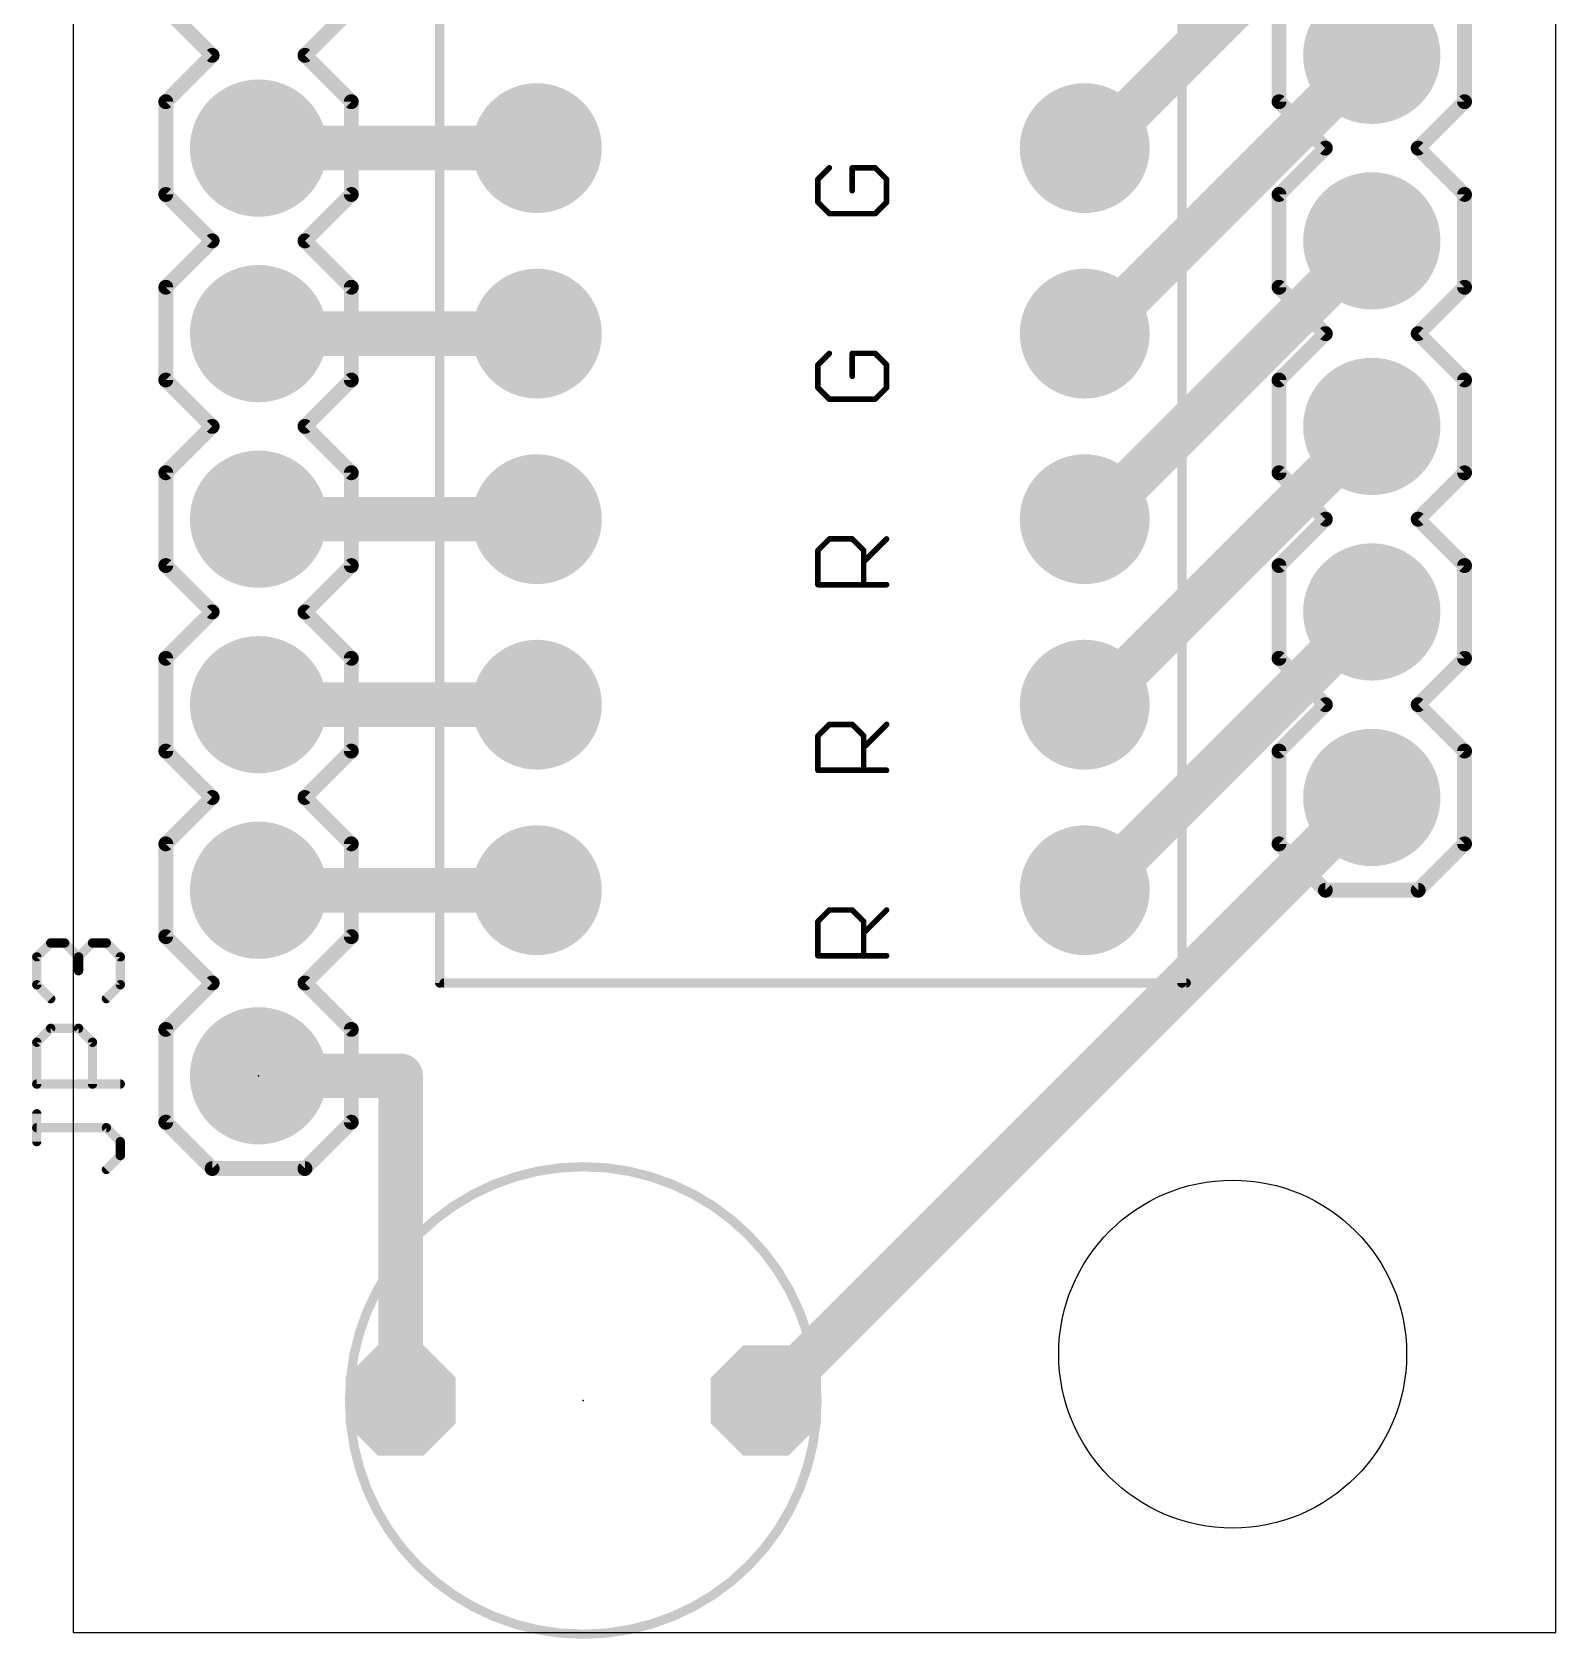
# Model space of a CAD drawing. Extents: x -0.02 to 0.82, y 0 to 1.69.
# Drawn here: x -0.022 to 0.799, y -0.003 to 0.863 of the extents above; entities that cross this region are included whole.
import ezdxf

# ---------------------------------------------------------------- set-up
doc = ezdxf.new("R2010")
doc.units = 0
for name, color, linetype in [('16', 175, 'CONTINUOUS'), ('17', 82, 'CONTINUOUS'), ('20', 7, 'CONTINUOUS'), ('21', 253, 'CONTINUOUS'), ('23', 7, 'CONTINUOUS'), ('25', 253, 'CONTINUOUS'), ('51', 253, 'CONTINUOUS')]:
    doc.layers.add(name, color=color, linetype=linetype)

# ---------------------------------------------------------------- blocks, each defined once
blk = doc.blocks.new('RECT')
blk.add_solid([(-0.5, -0.5), (0.5, -0.5), (-0.5, 0.5), (0.5, 0.5)])
blk = doc.blocks.new('ROUNDP')
at = {"const_width": 0.5}
blk.add_lwpolyline([(0, -0.25, 1), (0, 0.25, 1), (0, -0.25)], format="xyb", dxfattribs=at)
blk = doc.blocks.new('OCTAGONP')
at = {"const_width": 0.5}
blk.add_lwpolyline([(-0.25, -0.103553), (-0.25, 0.103553), (-0.103553, 0.25), (0.103553, 0.25), (0.25, 0.103553), (0.25, -0.103553), (0.103553, -0.25), (-0.103553, -0.25), (-0.25, -0.103553), (-0.25, 0.103553)], dxfattribs=at)

msp = doc.modelspace()

# ---------------------------------------------------------------- linework, layer by layer
at = {"layer": '16', "const_width": 0.024}
for points in [[(0.55, 0.8), (0.7, 0.95)], [(0.55, 0.7), (0.7, 0.85)], [(0.1, 0.8), (0.25, 0.8)], [(0.545276, 0.8), (0.55, 0.8)], [(0.55, 0.6), (0.7, 0.75)], [(0.1, 0.7), (0.25, 0.7)], [(0.545276, 0.7), (0.55, 0.7)], [(0.55, 0.5), (0.7, 0.65)], [(0.1, 0.6), (0.25, 0.6)], [(0.545276, 0.6), (0.55, 0.6)], [(0.55, 0.4), (0.7, 0.55)], [(0.1, 0.5), (0.25, 0.5)], [(0.545276, 0.5), (0.55, 0.5)], [(0.698425, 0.45), (0.373425, 0.125)], [(0.7, 0.45), (0.698425, 0.45)], [(0.1, 0.4), (0.25, 0.4)], [(0.545276, 0.4), (0.55, 0.4)], [(0.1, 0.3), (0.176575, 0.3)], [(0.176575, 0.3), (0.176575, 0.125)]]:
    msp.add_lwpolyline(points, dxfattribs=at)
at = {"layer": '16', "const_width": 0.012}
for points in [[(0.704243, 0.845757, 1), (0.695757, 0.854243)], [(0.1, 0.806, 1), (0.1, 0.794)], [(0.25, 0.794, 1), (0.25, 0.806)], [(0.545276, 0.806, 1), (0.545276, 0.794)], [(0.545757, 0.804243, 1), (0.554243, 0.795757)], [(0.55, 0.794, 1), (0.55, 0.806)], [(0.704243, 0.745757, 1), (0.695757, 0.754243)], [(0.1, 0.706, 1), (0.1, 0.694)], [(0.25, 0.694, 1), (0.25, 0.706)], [(0.545276, 0.706, 1), (0.545276, 0.694)], [(0.545757, 0.704243, 1), (0.554243, 0.695757)], [(0.55, 0.694, 1), (0.55, 0.706)], [(0.704243, 0.645757, 1), (0.695757, 0.654243)], [(0.1, 0.606, 1), (0.1, 0.594)], [(0.25, 0.594, 1), (0.25, 0.606)], [(0.545276, 0.606, 1), (0.545276, 0.594)], [(0.545757, 0.604243, 1), (0.554243, 0.595757)], [(0.55, 0.594, 1), (0.55, 0.606)], [(0.704243, 0.545757, 1), (0.695757, 0.554243)], [(0.1, 0.506, 1), (0.1, 0.494)], [(0.25, 0.494, 1), (0.25, 0.506)], [(0.545276, 0.506, 1), (0.545276, 0.494)], [(0.55, 0.494, 1), (0.55, 0.506)], [(0.545757, 0.504243, 1), (0.554243, 0.495757)], [(0.698425, 0.456, 1), (0.698425, 0.444)], [(0.702668, 0.445757, 1), (0.694183, 0.454243)], [(0.7, 0.444, 1), (0.7, 0.456)], [(0.1, 0.406, 1), (0.1, 0.394)], [(0.25, 0.394, 1), (0.25, 0.406)], [(0.545276, 0.406, 1), (0.545276, 0.394)], [(0.545757, 0.404243, 1), (0.554243, 0.395757)], [(0.55, 0.394, 1), (0.55, 0.406)], [(0.1, 0.306, 1), (0.1, 0.294)], [(0.182575, 0.3, 1), (0.170575, 0.3)], [(0.176575, 0.294, 1), (0.176575, 0.306)], [(0.170575, 0.125, 1), (0.182575, 0.125)], [(0.369183, 0.129243, 1), (0.377668, 0.120757)]]:
    msp.add_lwpolyline(points, format="xyb", dxfattribs=at)
at = {"layer": '20'}
for p, q in [((0, 1.687008), (0, 0)), ((0.799213, 0), (0.799213, 1.687008)), ((0, 0), (0.799213, 0))]:
    msp.add_line(p, q, dxfattribs=at)
msp.add_circle((0.625, 0.15), 0.09375, dxfattribs=at)
at = {"layer": '21'}
for points, const_width in [([(0.597638, 1.35), (0.597638, 0.35)], 0.005), ([(0.197638, 1.325), (0.197638, 0.35)], 0.005), ([(0.05, 0.875), (0.075, 0.85)], 0.008), ([(0.125, 0.85), (0.15, 0.875)], 0.008), ([(0.65, 0.825), (0.65, 0.875)], 0.008), ([(0.75, 0.875), (0.75, 0.825)], 0.008), ([(0.05, 0.825), (0.075, 0.85)], 0.008), ([(0.125, 0.85), (0.15, 0.825)], 0.008), ([(0.05, 0.775), (0.05, 0.825)], 0.008), ([(0.15, 0.825), (0.15, 0.775)], 0.008), ([(0.675, 0.8), (0.65, 0.825)], 0.008), ([(0.75, 0.825), (0.725, 0.8)], 0.008), ([(0.675, 0.8), (0.65, 0.775)], 0.008), ([(0.75, 0.775), (0.725, 0.8)], 0.008), ([(0.40764, 0.789356), (0.401468, 0.783184)], 0.003), ([(0.432328, 0.789356), (0.419984, 0.789356)], 0.003), ([(0.419984, 0.789356), (0.419984, 0.777012)], 0.003), ([(0.4385, 0.783184), (0.432328, 0.789356)], 0.003), ([(0.401468, 0.783184), (0.401468, 0.77084)], 0.003), ([(0.4385, 0.77084), (0.4385, 0.783184)], 0.003), ([(0.075, 0.75), (0.05, 0.775)], 0.008), ([(0.15, 0.775), (0.125, 0.75)], 0.008), ([(0.401468, 0.77084), (0.40764, 0.764669)], 0.003), ([(0.432328, 0.764669), (0.4385, 0.77084)], 0.003), ([(0.65, 0.725), (0.65, 0.775)], 0.008), ([(0.75, 0.775), (0.75, 0.725)], 0.008), ([(0.40764, 0.764669), (0.432328, 0.764669)], 0.003), ([(0.05, 0.725), (0.075, 0.75)], 0.008), ([(0.125, 0.75), (0.15, 0.725)], 0.008), ([(0.05, 0.675), (0.05, 0.725)], 0.008), ([(0.15, 0.725), (0.15, 0.675)], 0.008), ([(0.675, 0.7), (0.65, 0.725)], 0.008), ([(0.75, 0.725), (0.725, 0.7)], 0.008), ([(0.675, 0.7), (0.65, 0.675)], 0.008), ([(0.75, 0.675), (0.725, 0.7)], 0.008), ([(0.40764, 0.689356), (0.401468, 0.683184)], 0.003), ([(0.401468, 0.683184), (0.401468, 0.67084)], 0.003), ([(0.432328, 0.689356), (0.419984, 0.689356)], 0.003), ([(0.419984, 0.689356), (0.419984, 0.677012)], 0.003), ([(0.4385, 0.683184), (0.432328, 0.689356)], 0.003), ([(0.4385, 0.67084), (0.4385, 0.683184)], 0.003), ([(0.075, 0.65), (0.05, 0.675)], 0.008), ([(0.15, 0.675), (0.125, 0.65)], 0.008), ([(0.65, 0.625), (0.65, 0.675)], 0.008), ([(0.75, 0.675), (0.75, 0.625)], 0.008), ([(0.401468, 0.67084), (0.40764, 0.664669)], 0.003), ([(0.432328, 0.664669), (0.4385, 0.67084)], 0.003), ([(0.40764, 0.664669), (0.432328, 0.664669)], 0.003), ([(0.05, 0.625), (0.075, 0.65)], 0.008), ([(0.125, 0.65), (0.15, 0.625)], 0.008), ([(0.05, 0.575), (0.05, 0.625)], 0.008), ([(0.15, 0.625), (0.15, 0.575)], 0.008), ([(0.675, 0.6), (0.65, 0.625)], 0.008), ([(0.75, 0.625), (0.725, 0.6)], 0.008), ([(0.675, 0.6), (0.65, 0.575)], 0.008), ([(0.75, 0.575), (0.725, 0.6)], 0.008), ([(0.401468, 0.583184), (0.40764, 0.589356)], 0.003), ([(0.40764, 0.589356), (0.419984, 0.589356)], 0.003), ([(0.419984, 0.589356), (0.426156, 0.583184)], 0.003), ([(0.426156, 0.577012), (0.4385, 0.589356)], 0.003), ([(0.401468, 0.564669), (0.401468, 0.583184)], 0.003), ([(0.426156, 0.583184), (0.426156, 0.564669)], 0.003), ([(0.05, 0.575), (0.075, 0.55)], 0.008), ([(0.125, 0.55), (0.15, 0.575)], 0.008), ([(0.65, 0.525), (0.65, 0.575)], 0.008), ([(0.75, 0.575), (0.75, 0.525)], 0.008), ([(0.4385, 0.564669), (0.401468, 0.564669)], 0.003), ([(0.05, 0.525), (0.075, 0.55)], 0.008), ([(0.125, 0.55), (0.15, 0.525)], 0.008), ([(0.05, 0.475), (0.05, 0.525)], 0.008), ([(0.15, 0.525), (0.15, 0.475)], 0.008), ([(0.675, 0.5), (0.65, 0.525)], 0.008), ([(0.75, 0.525), (0.725, 0.5)], 0.008), ([(0.675, 0.5), (0.65, 0.475)], 0.008), ([(0.75, 0.475), (0.725, 0.5)], 0.008), ([(0.401468, 0.483184), (0.40764, 0.489356)], 0.003), ([(0.40764, 0.489356), (0.419984, 0.489356)], 0.003), ([(0.419984, 0.489356), (0.426156, 0.483184)], 0.003), ([(0.426156, 0.477012), (0.4385, 0.489356)], 0.003), ([(0.075, 0.45), (0.05, 0.475)], 0.008), ([(0.15, 0.475), (0.125, 0.45)], 0.008), ([(0.401468, 0.464669), (0.401468, 0.483184)], 0.003), ([(0.426156, 0.483184), (0.426156, 0.464669)], 0.003), ([(0.65, 0.425), (0.65, 0.475)], 0.008), ([(0.75, 0.475), (0.75, 0.425)], 0.008), ([(0.4385, 0.464669), (0.401468, 0.464669)], 0.003), ([(0.05, 0.425), (0.075, 0.45)], 0.008), ([(0.125, 0.45), (0.15, 0.425)], 0.008), ([(0.05, 0.375), (0.05, 0.425)], 0.008), ([(0.15, 0.425), (0.15, 0.375)], 0.008), ([(0.675, 0.4), (0.65, 0.425)], 0.008), ([(0.75, 0.425), (0.725, 0.4)], 0.008), ([(0.725, 0.4), (0.675, 0.4)], 0.008), ([(0.401468, 0.383184), (0.40764, 0.389356)], 0.003), ([(0.40764, 0.389356), (0.419984, 0.389356)], 0.003), ([(0.419984, 0.389356), (0.426156, 0.383184)], 0.003), ([(0.426156, 0.377012), (0.4385, 0.389356)], 0.003), ([(0.401468, 0.364669), (0.401468, 0.383184)], 0.003), ([(0.426156, 0.383184), (0.426156, 0.364669)], 0.003), ([(0.075, 0.35), (0.05, 0.375)], 0.008), ([(0.15, 0.375), (0.125, 0.35)], 0.008), ([(0.4385, 0.364669), (0.401468, 0.364669)], 0.003), ([(0.05, 0.325), (0.075, 0.35)], 0.008), ([(0.125, 0.35), (0.15, 0.325)], 0.008), ([(0.6, 0.35), (0.2, 0.35)], 0.005), ([(0.05, 0.275), (0.05, 0.325)], 0.008), ([(0.15, 0.325), (0.15, 0.275)], 0.008), ([(0.05, 0.275), (0.075, 0.25)], 0.008), ([(0.125, 0.25), (0.15, 0.275)], 0.008), ([(0.075, 0.25), (0.125, 0.25)], 0.008)]:
    msp.add_lwpolyline(points, dxfattribs=dict(at, const_width=const_width))
for points, const_width in [([(0.076414, 0.848586, 1), (0.073586, 0.851414)], 0.004), ([(0.073586, 0.848586, 1), (0.076414, 0.851414)], 0.004), ([(0.126414, 0.851414, 1), (0.123586, 0.848586)], 0.004), ([(0.123586, 0.851414, 1), (0.126414, 0.848586)], 0.004), ([(0.052, 0.825, 1), (0.048, 0.825)], 0.004), ([(0.048586, 0.826414, 1), (0.051414, 0.823586)], 0.004), ([(0.152, 0.825, 1), (0.148, 0.825)], 0.004), ([(0.148586, 0.823586, 1), (0.151414, 0.826414)], 0.004), ([(0.651414, 0.826414, 1), (0.648586, 0.823586)], 0.004), ([(0.648, 0.825, 1), (0.652, 0.825)], 0.004), ([(0.748, 0.825, 1), (0.752, 0.825)], 0.004), ([(0.751414, 0.823586, 1), (0.748586, 0.826414)], 0.004), ([(0.676414, 0.798586, 1), (0.673586, 0.801414)], 0.004), ([(0.673586, 0.798586, 1), (0.676414, 0.801414)], 0.004), ([(0.726414, 0.801414, 1), (0.723586, 0.798586)], 0.004), ([(0.723586, 0.801414, 1), (0.726414, 0.798586)], 0.004), ([(0.408171, 0.788826, 1), (0.40711, 0.789887)], 0.0015), ([(0.419984, 0.790106, 1), (0.419984, 0.788606)], 0.0015), ([(0.420734, 0.789356, 1), (0.419234, 0.789356)], 0.0015), ([(0.432858, 0.789887, 1), (0.431798, 0.788826)], 0.0015), ([(0.432328, 0.788606, 1), (0.432328, 0.790106)], 0.0015), ([(0.402218, 0.783184, 1), (0.400718, 0.783184)], 0.0015), ([(0.400938, 0.783715, 1), (0.401999, 0.782654)], 0.0015), ([(0.43925, 0.783184, 1), (0.43775, 0.783184)], 0.0015), ([(0.43797, 0.782654, 1), (0.43903, 0.783715)], 0.0015), ([(0.051414, 0.776414, 1), (0.048586, 0.773586)], 0.004), ([(0.048, 0.775, 1), (0.052, 0.775)], 0.004), ([(0.148, 0.775, 1), (0.152, 0.775)], 0.004), ([(0.151414, 0.773586, 1), (0.148586, 0.776414)], 0.004), ([(0.401999, 0.771371, 1), (0.400938, 0.77031)], 0.0015), ([(0.400718, 0.77084, 1), (0.402218, 0.77084)], 0.0015), ([(0.419234, 0.777012, 1), (0.420734, 0.777012)], 0.0015), ([(0.43775, 0.77084, 1), (0.43925, 0.77084)], 0.0015), ([(0.43903, 0.77031, 1), (0.43797, 0.771371)], 0.0015), ([(0.652, 0.775, 1), (0.648, 0.775)], 0.004), ([(0.648586, 0.776414, 1), (0.651414, 0.773586)], 0.004), ([(0.752, 0.775, 1), (0.748, 0.775)], 0.004), ([(0.748586, 0.773586, 1), (0.751414, 0.776414)], 0.004), ([(0.40764, 0.765419, 1), (0.40764, 0.763919)], 0.0015), ([(0.40711, 0.764138, 1), (0.408171, 0.765199)], 0.0015), ([(0.431798, 0.765199, 1), (0.432858, 0.764138)], 0.0015), ([(0.432328, 0.763919, 1), (0.432328, 0.765419)], 0.0015), ([(0.076414, 0.748586, 1), (0.073586, 0.751414)], 0.004), ([(0.073586, 0.748586, 1), (0.076414, 0.751414)], 0.004), ([(0.126414, 0.751414, 1), (0.123586, 0.748586)], 0.004), ([(0.123586, 0.751414, 1), (0.126414, 0.748586)], 0.004), ([(0.052, 0.725, 1), (0.048, 0.725)], 0.004), ([(0.048586, 0.726414, 1), (0.051414, 0.723586)], 0.004), ([(0.152, 0.725, 1), (0.148, 0.725)], 0.004), ([(0.148586, 0.723586, 1), (0.151414, 0.726414)], 0.004), ([(0.651414, 0.726414, 1), (0.648586, 0.723586)], 0.004), ([(0.751414, 0.723586, 1), (0.748586, 0.726414)], 0.004), ([(0.648, 0.725, 1), (0.652, 0.725)], 0.004), ([(0.748, 0.725, 1), (0.752, 0.725)], 0.004), ([(0.676414, 0.698586, 1), (0.673586, 0.701414)], 0.004), ([(0.673586, 0.698586, 1), (0.676414, 0.701414)], 0.004), ([(0.726414, 0.701414, 1), (0.723586, 0.698586)], 0.004), ([(0.723586, 0.701414, 1), (0.726414, 0.698586)], 0.004), ([(0.402218, 0.683184, 1), (0.400718, 0.683184)], 0.0015), ([(0.400938, 0.683715, 1), (0.401999, 0.682654)], 0.0015), ([(0.408171, 0.688826, 1), (0.40711, 0.689887)], 0.0015), ([(0.419984, 0.690106, 1), (0.419984, 0.688606)], 0.0015), ([(0.420734, 0.689356, 1), (0.419234, 0.689356)], 0.0015), ([(0.432858, 0.689887, 1), (0.431798, 0.688826)], 0.0015), ([(0.432328, 0.688606, 1), (0.432328, 0.690106)], 0.0015), ([(0.43925, 0.683184, 1), (0.43775, 0.683184)], 0.0015), ([(0.43797, 0.682654, 1), (0.43903, 0.683715)], 0.0015), ([(0.051414, 0.676414, 1), (0.048586, 0.673586)], 0.004), ([(0.048, 0.675, 1), (0.052, 0.675)], 0.004), ([(0.148, 0.675, 1), (0.152, 0.675)], 0.004), ([(0.151414, 0.673586, 1), (0.148586, 0.676414)], 0.004), ([(0.419234, 0.677012, 1), (0.420734, 0.677012)], 0.0015), ([(0.652, 0.675, 1), (0.648, 0.675)], 0.004), ([(0.648586, 0.676414, 1), (0.651414, 0.673586)], 0.004), ([(0.752, 0.675, 1), (0.748, 0.675)], 0.004), ([(0.748586, 0.673586, 1), (0.751414, 0.676414)], 0.004), ([(0.401999, 0.671371, 1), (0.400938, 0.67031)], 0.0015), ([(0.400718, 0.67084, 1), (0.402218, 0.67084)], 0.0015), ([(0.43775, 0.67084, 1), (0.43925, 0.67084)], 0.0015), ([(0.43903, 0.67031, 1), (0.43797, 0.671371)], 0.0015), ([(0.40764, 0.665419, 1), (0.40764, 0.663919)], 0.0015), ([(0.40711, 0.664138, 1), (0.408171, 0.665199)], 0.0015), ([(0.431798, 0.665199, 1), (0.432858, 0.664138)], 0.0015), ([(0.432328, 0.663919, 1), (0.432328, 0.665419)], 0.0015), ([(0.076414, 0.648586, 1), (0.073586, 0.651414)], 0.004), ([(0.073586, 0.648586, 1), (0.076414, 0.651414)], 0.004), ([(0.126414, 0.651414, 1), (0.123586, 0.648586)], 0.004), ([(0.123586, 0.651414, 1), (0.126414, 0.648586)], 0.004), ([(0.052, 0.625, 1), (0.048, 0.625)], 0.004), ([(0.048586, 0.626414, 1), (0.051414, 0.623586)], 0.004), ([(0.152, 0.625, 1), (0.148, 0.625)], 0.004), ([(0.148586, 0.623586, 1), (0.151414, 0.626414)], 0.004), ([(0.651414, 0.626414, 1), (0.648586, 0.623586)], 0.004), ([(0.648, 0.625, 1), (0.652, 0.625)], 0.004), ([(0.748, 0.625, 1), (0.752, 0.625)], 0.004), ([(0.751414, 0.623586, 1), (0.748586, 0.626414)], 0.004), ([(0.676414, 0.598586, 1), (0.673586, 0.601414)], 0.004), ([(0.673586, 0.598586, 1), (0.676414, 0.601414)], 0.004), ([(0.726414, 0.601414, 1), (0.723586, 0.598586)], 0.004), ([(0.723586, 0.601414, 1), (0.726414, 0.598586)], 0.004), ([(0.40764, 0.590106, 1), (0.40764, 0.588606)], 0.0015), ([(0.408171, 0.588826, 1), (0.40711, 0.589887)], 0.0015), ([(0.420515, 0.589887, 1), (0.419454, 0.588826)], 0.0015), ([(0.419984, 0.588606, 1), (0.419984, 0.590106)], 0.0015), ([(0.43903, 0.588826, 1), (0.43797, 0.589887)], 0.0015), ([(0.402218, 0.583184, 1), (0.400718, 0.583184)], 0.0015), ([(0.400938, 0.583715, 1), (0.401999, 0.582654)], 0.0015), ([(0.426906, 0.583184, 1), (0.425406, 0.583184)], 0.0015), ([(0.425626, 0.582654, 1), (0.426686, 0.583715)], 0.0015), ([(0.051414, 0.576414, 1), (0.048586, 0.573586)], 0.004), ([(0.048, 0.575, 1), (0.052, 0.575)], 0.004), ([(0.148, 0.575, 1), (0.152, 0.575)], 0.004), ([(0.151414, 0.573586, 1), (0.148586, 0.576414)], 0.004), ([(0.425626, 0.577543, 1), (0.426686, 0.576482)], 0.0015), ([(0.652, 0.575, 1), (0.648, 0.575)], 0.004), ([(0.648586, 0.576414, 1), (0.651414, 0.573586)], 0.004), ([(0.752, 0.575, 1), (0.748, 0.575)], 0.004), ([(0.748586, 0.573586, 1), (0.751414, 0.576414)], 0.004), ([(0.401468, 0.565419, 1), (0.401468, 0.563919)], 0.0015), ([(0.400718, 0.564669, 1), (0.402218, 0.564669)], 0.0015), ([(0.425406, 0.564669, 1), (0.426906, 0.564669)], 0.0015), ([(0.4385, 0.563919, 1), (0.4385, 0.565419)], 0.0015), ([(0.076414, 0.548586, 1), (0.073586, 0.551414)], 0.004), ([(0.073586, 0.548586, 1), (0.076414, 0.551414)], 0.004), ([(0.126414, 0.551414, 1), (0.123586, 0.548586)], 0.004), ([(0.123586, 0.551414, 1), (0.126414, 0.548586)], 0.004), ([(0.052, 0.525, 1), (0.048, 0.525)], 0.004), ([(0.048586, 0.526414, 1), (0.051414, 0.523586)], 0.004), ([(0.152, 0.525, 1), (0.148, 0.525)], 0.004), ([(0.148586, 0.523586, 1), (0.151414, 0.526414)], 0.004), ([(0.651414, 0.526414, 1), (0.648586, 0.523586)], 0.004), ([(0.751414, 0.523586, 1), (0.748586, 0.526414)], 0.004), ([(0.648, 0.525, 1), (0.652, 0.525)], 0.004), ([(0.748, 0.525, 1), (0.752, 0.525)], 0.004), ([(0.676414, 0.498586, 1), (0.673586, 0.501414)], 0.004), ([(0.673586, 0.498586, 1), (0.676414, 0.501414)], 0.004), ([(0.726414, 0.501414, 1), (0.723586, 0.498586)], 0.004), ([(0.723586, 0.501414, 1), (0.726414, 0.498586)], 0.004), ([(0.40764, 0.490106, 1), (0.40764, 0.488606)], 0.0015), ([(0.408171, 0.488826, 1), (0.40711, 0.489887)], 0.0015), ([(0.420515, 0.489887, 1), (0.419454, 0.488826)], 0.0015), ([(0.419984, 0.488606, 1), (0.419984, 0.490106)], 0.0015), ([(0.43903, 0.488826, 1), (0.43797, 0.489887)], 0.0015), ([(0.051414, 0.476414, 1), (0.048586, 0.473586)], 0.004), ([(0.048, 0.475, 1), (0.052, 0.475)], 0.004), ([(0.148, 0.475, 1), (0.152, 0.475)], 0.004), ([(0.151414, 0.473586, 1), (0.148586, 0.476414)], 0.004), ([(0.402218, 0.483184, 1), (0.400718, 0.483184)], 0.0015), ([(0.400938, 0.483715, 1), (0.401999, 0.482654)], 0.0015), ([(0.426906, 0.483184, 1), (0.425406, 0.483184)], 0.0015), ([(0.425626, 0.477543, 1), (0.426686, 0.476482)], 0.0015), ([(0.425626, 0.482654, 1), (0.426686, 0.483715)], 0.0015), ([(0.652, 0.475, 1), (0.648, 0.475)], 0.004), ([(0.648586, 0.476414, 1), (0.651414, 0.473586)], 0.004), ([(0.752, 0.475, 1), (0.748, 0.475)], 0.004), ([(0.748586, 0.473586, 1), (0.751414, 0.476414)], 0.004), ([(0.401468, 0.465419, 1), (0.401468, 0.463919)], 0.0015), ([(0.400718, 0.464669, 1), (0.402218, 0.464669)], 0.0015), ([(0.425406, 0.464669, 1), (0.426906, 0.464669)], 0.0015), ([(0.4385, 0.463919, 1), (0.4385, 0.465419)], 0.0015), ([(0.076414, 0.448586, 1), (0.073586, 0.451414)], 0.004), ([(0.073586, 0.448586, 1), (0.076414, 0.451414)], 0.004), ([(0.126414, 0.451414, 1), (0.123586, 0.448586)], 0.004), ([(0.123586, 0.451414, 1), (0.126414, 0.448586)], 0.004), ([(0.052, 0.425, 1), (0.048, 0.425)], 0.004), ([(0.048586, 0.426414, 1), (0.051414, 0.423586)], 0.004), ([(0.152, 0.425, 1), (0.148, 0.425)], 0.004), ([(0.148586, 0.423586, 1), (0.151414, 0.426414)], 0.004), ([(0.651414, 0.426414, 1), (0.648586, 0.423586)], 0.004), ([(0.648, 0.425, 1), (0.652, 0.425)], 0.004), ([(0.748, 0.425, 1), (0.752, 0.425)], 0.004), ([(0.751414, 0.423586, 1), (0.748586, 0.426414)], 0.004), ([(0.675, 0.402, 1), (0.675, 0.398)], 0.004), ([(0.673586, 0.398586, 1), (0.676414, 0.401414)], 0.004), ([(0.723586, 0.401414, 1), (0.726414, 0.398586)], 0.004), ([(0.725, 0.398, 1), (0.725, 0.402)], 0.004), ([(0.40764, 0.390106, 1), (0.40764, 0.388606)], 0.0015), ([(0.408171, 0.388826, 1), (0.40711, 0.389887)], 0.0015), ([(0.420515, 0.389887, 1), (0.419454, 0.388826)], 0.0015), ([(0.419984, 0.388606, 1), (0.419984, 0.390106)], 0.0015), ([(0.43903, 0.388826, 1), (0.43797, 0.389887)], 0.0015), ([(0.402218, 0.383184, 1), (0.400718, 0.383184)], 0.0015), ([(0.400938, 0.383715, 1), (0.401999, 0.382654)], 0.0015), ([(0.426906, 0.383184, 1), (0.425406, 0.383184)], 0.0015), ([(0.425626, 0.382654, 1), (0.426686, 0.383715)], 0.0015), ([(0.051414, 0.376414, 1), (0.048586, 0.373586)], 0.004), ([(0.048, 0.375, 1), (0.052, 0.375)], 0.004), ([(0.148, 0.375, 1), (0.152, 0.375)], 0.004), ([(0.151414, 0.373586, 1), (0.148586, 0.376414)], 0.004), ([(0.425626, 0.377543, 1), (0.426686, 0.376482)], 0.0015), ([(0.401468, 0.365419, 1), (0.401468, 0.363919)], 0.0015), ([(0.400718, 0.364669, 1), (0.402218, 0.364669)], 0.0015), ([(0.425406, 0.364669, 1), (0.426906, 0.364669)], 0.0015), ([(0.4385, 0.363919, 1), (0.4385, 0.365419)], 0.0015), ([(0.076414, 0.348586, 1), (0.073586, 0.351414)], 0.004), ([(0.073586, 0.348586, 1), (0.076414, 0.351414)], 0.004), ([(0.126414, 0.351414, 1), (0.123586, 0.348586)], 0.004), ([(0.123586, 0.351414, 1), (0.126414, 0.348586)], 0.004), ([(0.196388, 0.35, 1), (0.198888, 0.35)], 0.0025), ([(0.2, 0.35125, 1), (0.2, 0.34875)], 0.0025), ([(0.596388, 0.35, 1), (0.598888, 0.35)], 0.0025), ([(0.6, 0.34875, 1), (0.6, 0.35125)], 0.0025), ([(0.052, 0.325, 1), (0.048, 0.325)], 0.004), ([(0.048586, 0.326414, 1), (0.051414, 0.323586)], 0.004), ([(0.152, 0.325, 1), (0.148, 0.325)], 0.004), ([(0.148586, 0.323586, 1), (0.151414, 0.326414)], 0.004), ([(0.051414, 0.276414, 1), (0.048586, 0.273586)], 0.004), ([(0.151414, 0.273586, 1), (0.148586, 0.276414)], 0.004), ([(0.048, 0.275, 1), (0.052, 0.275)], 0.004), ([(0.148, 0.275, 1), (0.152, 0.275)], 0.004), ([(0.075, 0.252, 1), (0.075, 0.248)], 0.004), ([(0.073586, 0.248586, 1), (0.076414, 0.251414)], 0.004), ([(0.123586, 0.251414, 1), (0.126414, 0.248586)], 0.004), ([(0.125, 0.248, 1), (0.125, 0.252)], 0.004), ([(0.275, -0.000984, 1), (0.275, 0.250984, 1), (0.275, -0.000984)], 0.005)]:
    msp.add_lwpolyline(points, format="xyb", dxfattribs=dict(at, const_width=const_width))
at = {"layer": '23'}
for p in [(0.1, 0.3), (0.275, 0.125)]:
    msp.add_point(p, dxfattribs=at)
at = {"layer": '25', "const_width": 0.005}
for points in [[(-0.019538, 0.364098), (-0.012032, 0.371604)], [(-0.012032, 0.371604), (-0.004526, 0.371604)], [(-0.004526, 0.371604), (0.002981, 0.364098)], [(0.002981, 0.364098), (0.010487, 0.371604)], [(0.010487, 0.371604), (0.017994, 0.371604)], [(0.017994, 0.371604), (0.0255, 0.364098)], [(-0.019538, 0.349085), (-0.019538, 0.364098)], [(0.002981, 0.364098), (0.002981, 0.356591)], [(0.0255, 0.364098), (0.0255, 0.349085)], [(-0.012032, 0.341578), (-0.019538, 0.349085)], [(0.0255, 0.349085), (0.017994, 0.341578)], [(-0.019538, 0.318058), (-0.012032, 0.325565)], [(-0.019538, 0.295539), (-0.019538, 0.318058)], [(-0.012032, 0.325565), (0.002981, 0.325565)], [(0.002981, 0.325565), (0.010487, 0.318058)], [(0.010487, 0.318058), (0.010487, 0.295539)], [(0.0255, 0.295539), (-0.019538, 0.295539)], [(-0.019538, 0.264513), (-0.019538, 0.279526)], [(0.017994, 0.272019), (-0.019538, 0.272019)], [(0.0255, 0.264513), (0.017994, 0.272019)], [(0.0255, 0.257006), (0.0255, 0.264513)], [(0.017994, 0.2495), (0.0255, 0.257006)]]:
    msp.add_lwpolyline(points, dxfattribs=at)
at = {"layer": '25', "const_width": 0.0025}
for points in [[(-0.012032, 0.372854, 1), (-0.012032, 0.370354)], [(-0.011148, 0.37072, 1), (-0.012916, 0.372488)], [(-0.003642, 0.372488, 1), (-0.005409, 0.37072)], [(-0.004526, 0.370354, 1), (-0.004526, 0.372854)], [(0.010487, 0.372854, 1), (0.010487, 0.370354)], [(0.011371, 0.37072, 1), (0.009603, 0.372488)], [(0.018877, 0.372488, 1), (0.01711, 0.37072)], [(0.017994, 0.370354, 1), (0.017994, 0.372854)], [(-0.018288, 0.364098, 1), (-0.020788, 0.364098)], [(-0.020422, 0.364982, 1), (-0.018655, 0.363214)], [(0.004231, 0.364098, 1), (0.001731, 0.364098)], [(0.002097, 0.364982, 1), (0.003865, 0.363214)], [(0.002097, 0.363214, 1), (0.003865, 0.364982)], [(0.02675, 0.364098, 1), (0.02425, 0.364098)], [(0.024616, 0.363214, 1), (0.026384, 0.364982)], [(0.001731, 0.356591, 1), (0.004231, 0.356591)], [(-0.018655, 0.349969, 1), (-0.020422, 0.348201)], [(-0.020788, 0.349085, 1), (-0.018288, 0.349085)], [(0.02425, 0.349085, 1), (0.02675, 0.349085)], [(0.026384, 0.348201, 1), (0.024616, 0.349969)], [(-0.012916, 0.340695, 1), (-0.011148, 0.342462)], [(0.01711, 0.342462, 1), (0.018877, 0.340695)], [(-0.018288, 0.318058, 1), (-0.020788, 0.318058)], [(-0.012032, 0.326815, 1), (-0.012032, 0.324315)], [(-0.011148, 0.324681, 1), (-0.012916, 0.326449)], [(0.003865, 0.326449, 1), (0.002097, 0.324681)], [(0.002981, 0.324315, 1), (0.002981, 0.326815)], [(0.011737, 0.318058, 1), (0.009237, 0.318058)], [(-0.020422, 0.318942, 1), (-0.018655, 0.317175)], [(0.009603, 0.317175, 1), (0.011371, 0.318942)], [(-0.019538, 0.296789, 1), (-0.019538, 0.294289)], [(-0.020788, 0.295539, 1), (-0.018288, 0.295539)], [(0.009237, 0.295539, 1), (0.011737, 0.295539)], [(0.0255, 0.294289, 1), (0.0255, 0.296789)], [(-0.018288, 0.279526, 1), (-0.020788, 0.279526)], [(-0.019538, 0.273269, 1), (-0.019538, 0.270769)], [(0.018877, 0.272903, 1), (0.01711, 0.271135)], [(0.017994, 0.270769, 1), (0.017994, 0.273269)], [(-0.020788, 0.264513, 1), (-0.018288, 0.264513)], [(0.02675, 0.264513, 1), (0.02425, 0.264513)], [(0.024616, 0.263629, 1), (0.026384, 0.265397)], [(0.01711, 0.250384, 1), (0.018877, 0.248616)], [(0.02425, 0.257006, 1), (0.02675, 0.257006)], [(0.026384, 0.256123, 1), (0.024616, 0.25789)]]:
    msp.add_lwpolyline(points, format="xyb", dxfattribs=at)

# ---------------------------------------------------------------- block references
at = {"layer": '17', "xscale": 0.074, "yscale": 0.074}
for p in [(0.7, 0.85), (0.7, 0.85), (0.7, 0.75), (0.7, 0.75), (0.7, 0.65), (0.7, 0.65), (0.7, 0.55), (0.7, 0.55), (0.7, 0.45), (0.7, 0.45)]:
    msp.add_blockref('ROUNDP', p, dxfattribs=at)
at = {"layer": '17'}
for name, p, xscale, yscale, rotation in [('ROUNDP', (0.1, 0.8), 0.074, 0.074, 180), ('ROUNDP', (0.1, 0.8), 0.074, 0.074, 180), ('ROUNDP', (0.25, 0.8), 0.07, 0.07, 270), ('ROUNDP', (0.25, 0.8), 0.07, 0.07, 270), ('ROUNDP', (0.545276, 0.8), 0.07, 0.07, 270), ('ROUNDP', (0.545276, 0.8), 0.07, 0.07, 270), ('ROUNDP', (0.1, 0.7), 0.074, 0.074, 180), ('ROUNDP', (0.1, 0.7), 0.074, 0.074, 180), ('ROUNDP', (0.25, 0.7), 0.07, 0.07, 270), ('ROUNDP', (0.25, 0.7), 0.07, 0.07, 270), ('ROUNDP', (0.545276, 0.7), 0.07, 0.07, 270), ('ROUNDP', (0.545276, 0.7), 0.07, 0.07, 270), ('ROUNDP', (0.1, 0.6), 0.074, 0.074, 180), ('ROUNDP', (0.1, 0.6), 0.074, 0.074, 180), ('ROUNDP', (0.25, 0.6), 0.07, 0.07, 270), ('ROUNDP', (0.25, 0.6), 0.07, 0.07, 270), ('ROUNDP', (0.545276, 0.6), 0.07, 0.07, 270), ('ROUNDP', (0.545276, 0.6), 0.07, 0.07, 270), ('ROUNDP', (0.1, 0.5), 0.074, 0.074, 180), ('ROUNDP', (0.1, 0.5), 0.074, 0.074, 180), ('ROUNDP', (0.25, 0.5), 0.07, 0.07, 270), ('ROUNDP', (0.25, 0.5), 0.07, 0.07, 270), ('ROUNDP', (0.545276, 0.5), 0.07, 0.07, 270), ('ROUNDP', (0.545276, 0.5), 0.07, 0.07, 270), ('ROUNDP', (0.1, 0.4), 0.074, 0.074, 180), ('ROUNDP', (0.1, 0.4), 0.074, 0.074, 180), ('ROUNDP', (0.25, 0.4), 0.07, 0.07, 270), ('ROUNDP', (0.25, 0.4), 0.07, 0.07, 270), ('ROUNDP', (0.545276, 0.4), 0.07, 0.07, 270), ('ROUNDP', (0.545276, 0.4), 0.07, 0.07, 270), ('ROUNDP', (0.1, 0.3), 0.074, 0.074, 180), ('ROUNDP', (0.1, 0.3), 0.074, 0.074, 180), ('OCTAGONP', (0.176575, 0.125), 0.05937, 0.05937, 270), ('OCTAGONP', (0.176575, 0.125), 0.05937, 0.05937, 270), ('OCTAGONP', (0.373425, 0.125), 0.05937, 0.05937, 270), ('OCTAGONP', (0.373425, 0.125), 0.05937, 0.05937, 270)]:
    msp.add_blockref(name, p, dxfattribs=dict(at, xscale=xscale, yscale=yscale, rotation=rotation))
at = {"layer": '51', "xscale": 0.02, "yscale": 0.02}
for p, rotation in [((0.7, 0.85), 270), ((0.1, 0.8), 90), ((0.7, 0.75), 270), ((0.1, 0.7), 90), ((0.7, 0.65), 270), ((0.1, 0.6), 90), ((0.7, 0.55), 270), ((0.1, 0.5), 90), ((0.7, 0.45), 270), ((0.1, 0.4), 90), ((0.1, 0.3), 90)]:
    msp.add_blockref('RECT', p, dxfattribs=dict(at, rotation=rotation))

doc.saveas('drawing.dxf')
